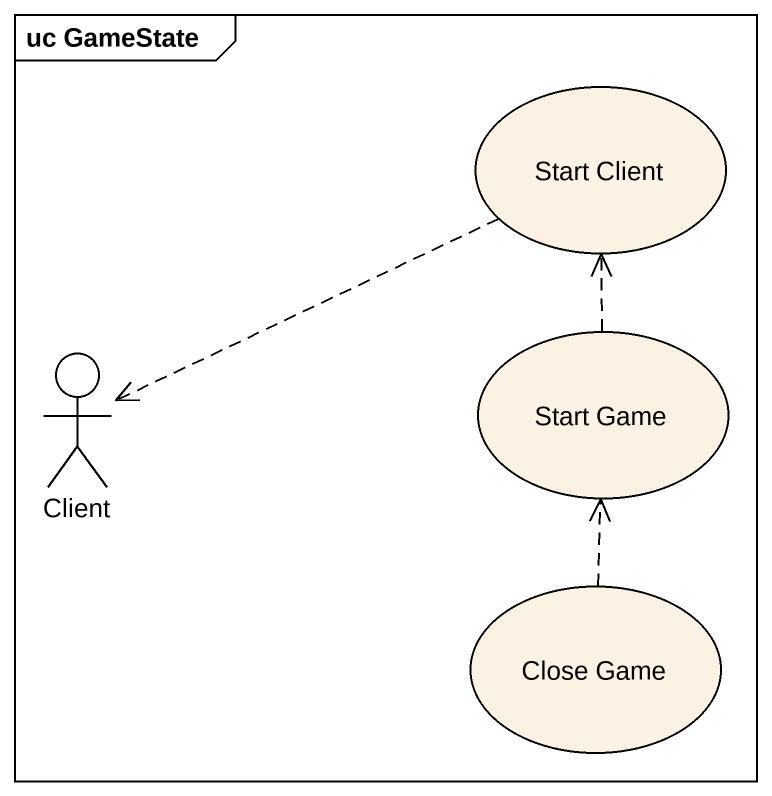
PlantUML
@startuml
mainframe uc GameState
usecase "Start Client" as Start_Client
actor Client
usecase "Start Game" as Start_Game
usecase "Close Game" as Close_Game
Start_Client .left.> Client
Start_Game .up.> Start_Client
Close_Game .up.> Start_Game
@enduml
